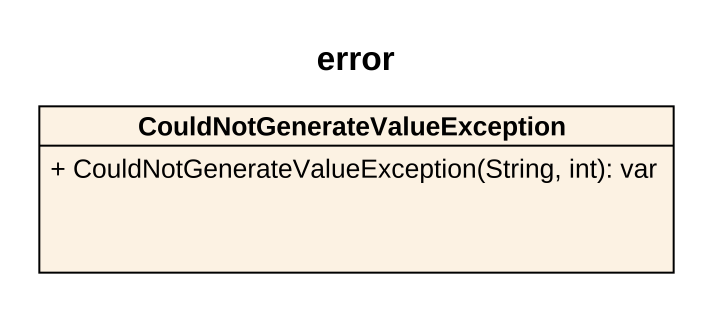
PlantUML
@startuml
title error
hide circle
hide empty members
skinparam classAttributeIconSize 0
class "CouldNotGenerateValueException" as CouldNotGenerateValueExcepti {
  + CouldNotGenerateValueException(String, int): var
}
@enduml
